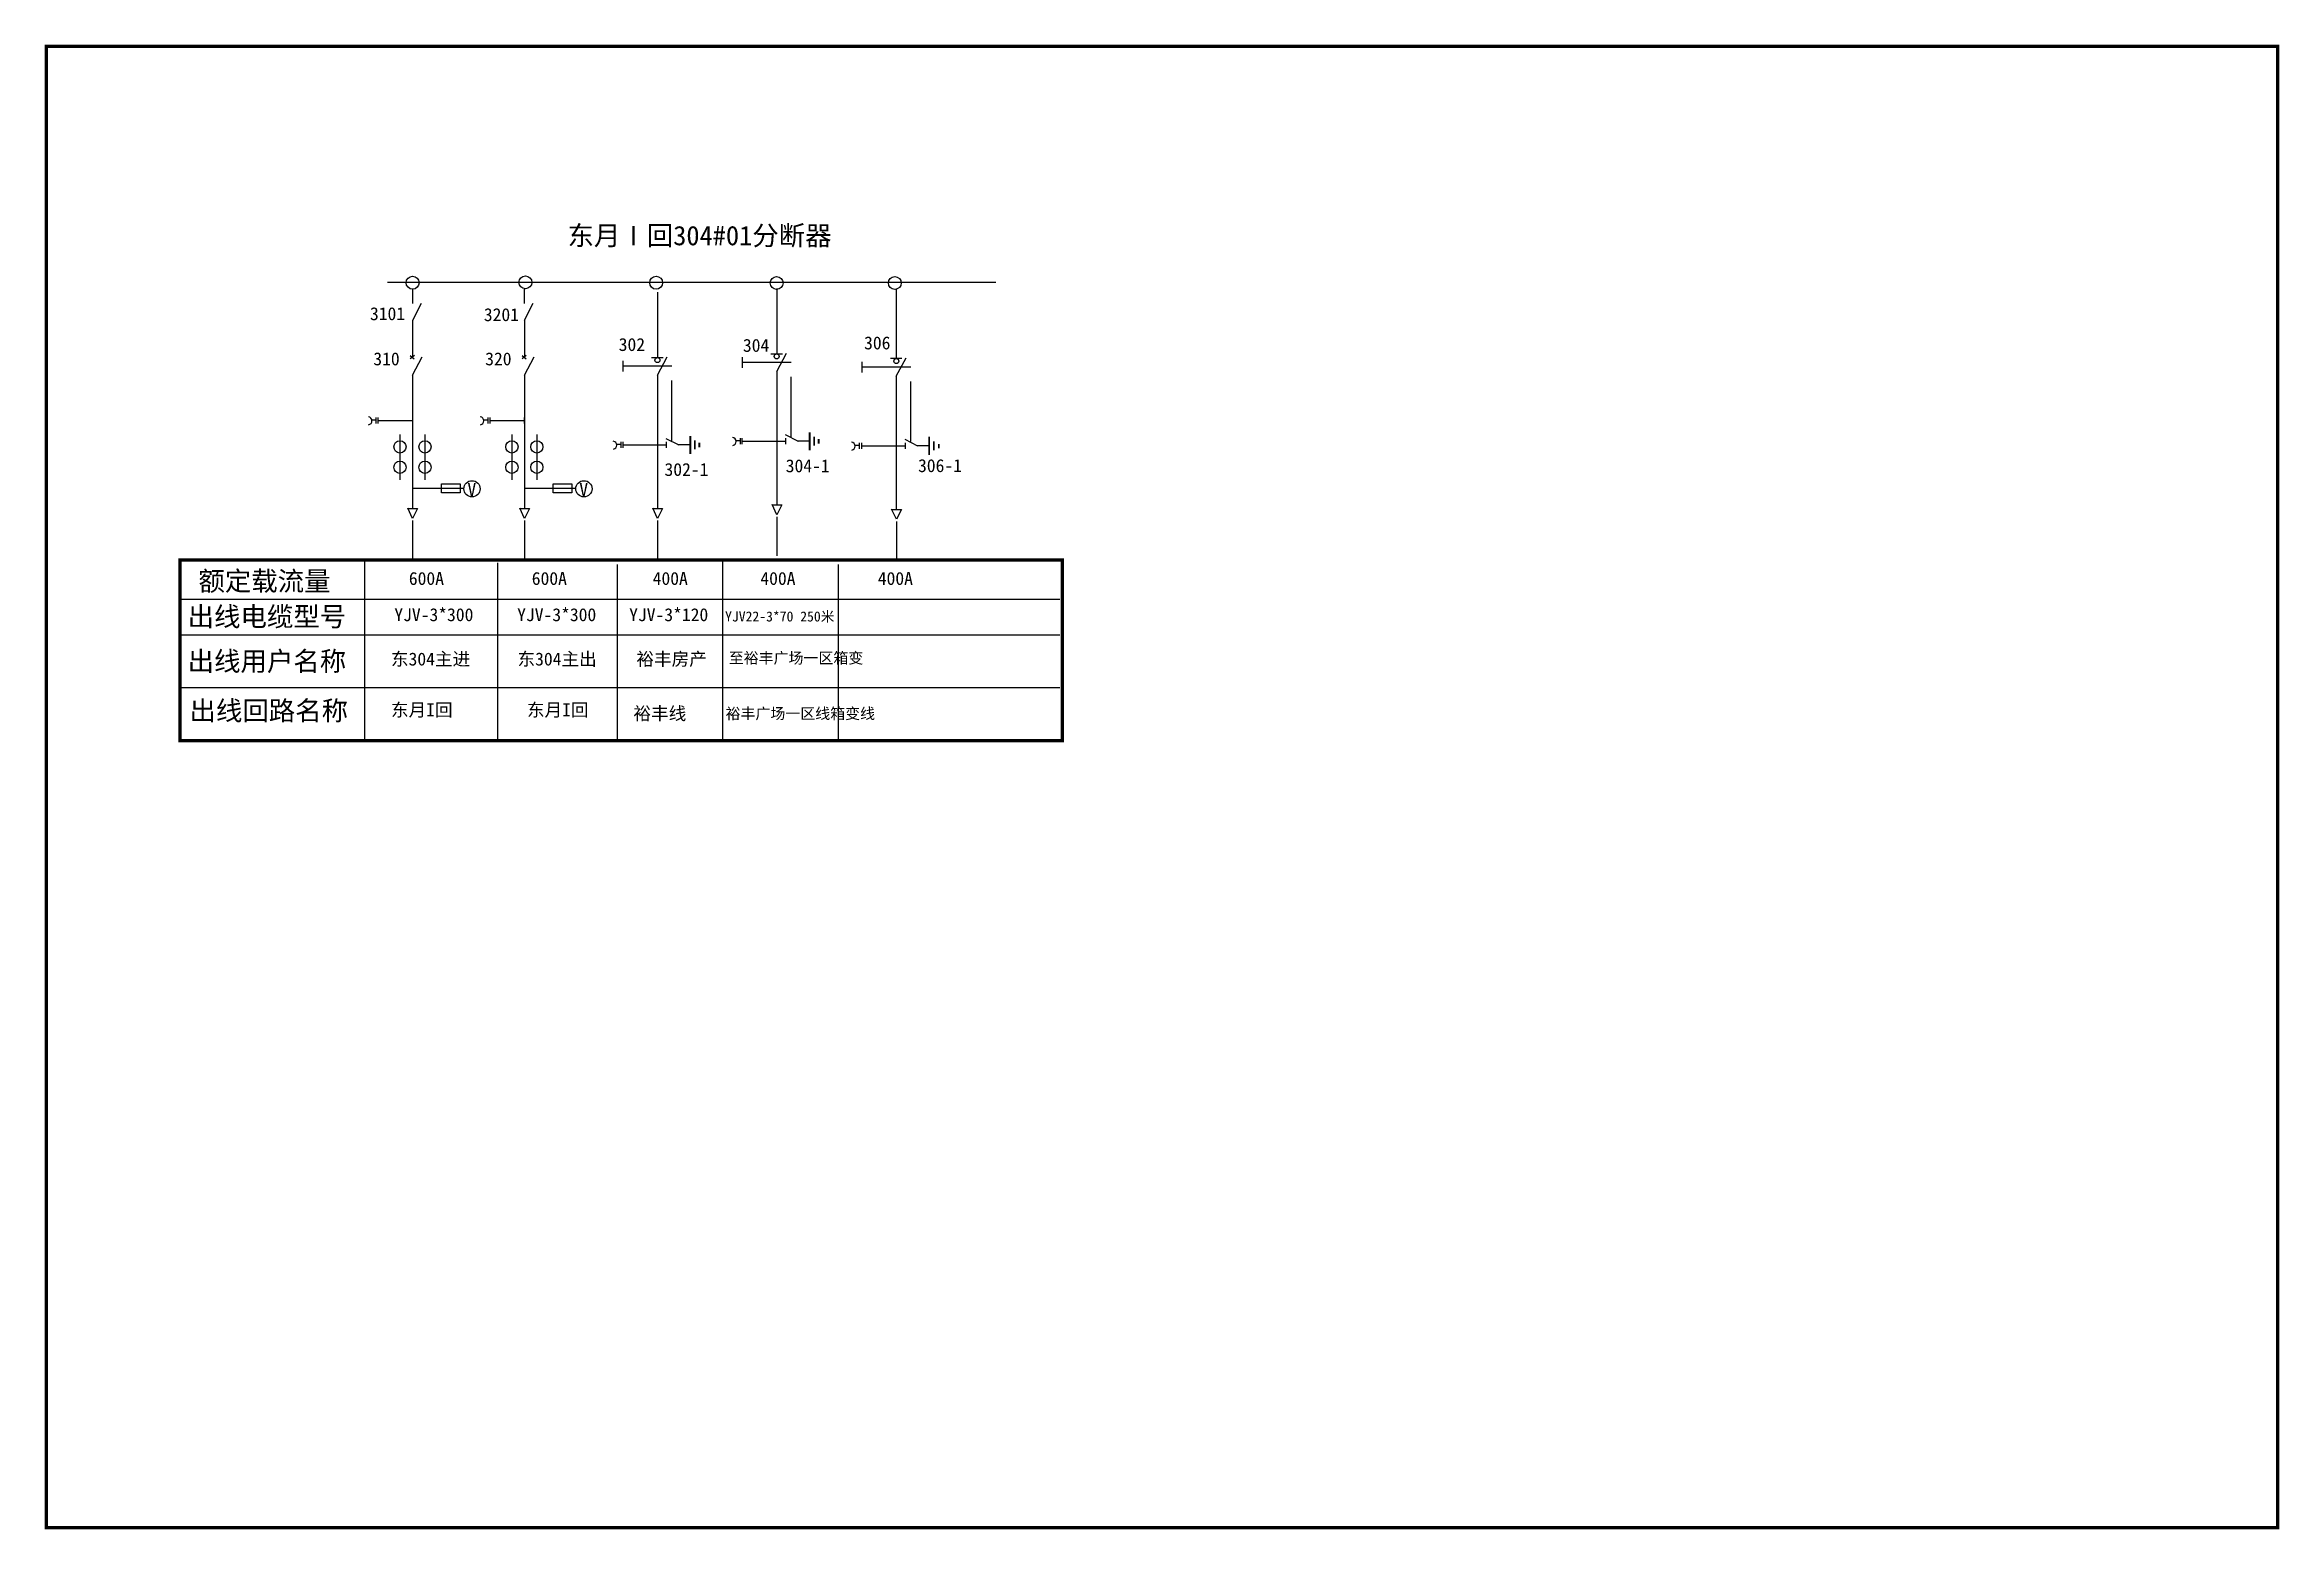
# Model space of a CAD drawing. Extents: x -2 to 344, y -245 to -15.
import ezdxf

# ---------------------------------------------------------------- set-up
doc = ezdxf.new("R2010")
doc.units = 0
doc.header["$LTSCALE"] = 0.774411
doc.linetypes.add('ACAD_ISO02W100', pattern=[15, 12, -3])
doc.linetypes.add('CENTER', pattern=[50.8, 31.75, -6.35, 6.35, -6.35])
doc.layers.get('0').update_dxf_attribs({"linetype": 'CONTINUOUS'})
doc.styles.add('HZ', font='SimSun.ttf')
doc.styles.get("Standard").update_dxf_attribs({"font": 'SimSun.ttf', "height": 2.5})

msp = doc.modelspace()

# ---------------------------------------------------------------- linework, layer by layer
for p, q in [((51.26, -51.8), (145.45, -51.8)), ((93.03, -53.36), (93.03, -63.4)), ((111.5, -52.78), (111.5, -62.83)), ((130.02, -52.93), (130.02, -63.55)), ((55.12, -57.66), (55.12, -63.4)), ((72.45, -57.66), (72.44, -63.4)), ((55.12, -66.21), (56.62, -63.37)), ((72.44, -66.21), (73.94, -63.37)), ((87.67, -63.98), (87.67, -65.65)), ((92.14, -63.44), (93.91, -63.44)), ((93.03, -66.21), (94.53, -63.36)), ((106.14, -63.41), (106.14, -65.08)), ((110.61, -62.87), (112.38, -62.87)), ((111.5, -65.64), (113, -62.79)), ((111.5, -65.56), (111.5, -86.15)), ((124.66, -64.13), (124.66, -65.8)), ((129.13, -63.58), (130.9, -63.58)), ((130.02, -66.35), (131.52, -63.51)), ((55.12, -66.13), (55.12, -86.73)), ((72.44, -66.13), (72.44, -86.73)), ((93.03, -66.13), (93.03, -86.72)), ((130.02, -66.27), (130.02, -86.87)), ((49.46, -73.16), (48.83, -73.16)), ((49.46, -72.74), (49.46, -73.65)), ((49.74, -72.74), (49.74, -73.65)), ((49.78, -73.21), (55.11, -73.21)), ((55.11, -72.74), (55.11, -73.67)), ((66.78, -73.16), (66.15, -73.16)), ((66.78, -72.74), (66.78, -73.65)), ((67.07, -72.74), (67.07, -73.65)), ((67.1, -73.21), (72.43, -73.21)), ((72.43, -72.74), (72.43, -73.67)), ((94.34, -75.97), (96.34, -76.97)), ((105.84, -75.94), (105.84, -76.85)), ((106.12, -75.94), (106.12, -76.85)), ((112.8, -75.4), (114.8, -76.4)), ((112.88, -75.94), (112.88, -76.86)), ((87.38, -76.93), (86.74, -76.93)), ((87.38, -76.51), (87.38, -77.42)), ((87.66, -76.51), (87.66, -77.42)), ((87.69, -76.97), (94.41, -76.97)), ((94.41, -76.51), (94.41, -77.43)), ((96.22, -76.94), (98.11, -76.94)), ((105.84, -76.36), (105.21, -76.36)), ((106.16, -76.4), (112.88, -76.4)), ((114.69, -76.36), (116.57, -76.36)), ((124.27, -77.09), (123.64, -77.09)), ((124.27, -76.67), (124.27, -77.58)), ((124.64, -76.65), (124.64, -77.57)), ((124.68, -77.12), (131.4, -77.12)), ((131.33, -76.12), (133.32, -77.12)), ((131.4, -76.66), (131.4, -77.58)), ((133.21, -77.08), (135.09, -77.08)), ((110.76, -86.24), (112.28, -86.24)), ((111.5, -87.79), (110.78, -86.21)), ((112.28, -86.24), (111.5, -87.79)), ((54.38, -86.82), (55.91, -86.82)), ((55.12, -88.36), (54.4, -86.79)), ((55.91, -86.82), (55.12, -88.36)), ((71.7, -86.82), (73.23, -86.82)), ((72.45, -88.36), (71.72, -86.79)), ((73.23, -86.82), (72.45, -88.36)), ((92.29, -86.81), (93.82, -86.81)), ((93.04, -88.36), (92.31, -86.79)), ((93.82, -86.81), (93.04, -88.36)), ((129.28, -86.96), (130.81, -86.96)), ((130.03, -88.5), (129.3, -86.93)), ((130.81, -86.96), (130.03, -88.5)), ((47.7, -94.8), (47.7, -122.76)), ((68.27, -95.25), (68.27, -122.53)), ((86.79, -95.48), (86.79, -122.53)), ((103.13, -94.8), (103.13, -122.76)), ((121.03, -95.48), (121.03, -122.53)), ((19.3, -100.84), (155.36, -100.84)), ((19.3, -106.35), (155.36, -106.35)), ((19.3, -114.54), (155.36, -114.54))]:
    msp.add_line(p, q)
at = {"linetype": 'Continuous'}
for p, q in [((55.15, -55.1), (55.15, -52.91)), ((55.15, -57.7), (56.49, -55.05)), ((72.44, -55.1), (72.44, -52.91)), ((72.44, -57.7), (73.79, -55.05)), ((55.42, -63.17), (54.78, -63.66)), ((54.78, -63.17), (55.38, -63.64)), ((72.1, -63.17), (72.7, -63.64)), ((72.74, -63.17), (72.1, -63.66)), ((53.18, -75.36), (53.18, -82.38)), ((57.05, -75.36), (57.05, -82.38)), ((70.51, -75.36), (70.51, -82.38)), ((74.37, -75.36), (74.37, -82.38)), ((55.11, -83.69), (63.1, -83.69)), ((72.44, -83.69), (80.42, -83.69))]:
    msp.add_line(p, q, dxfattribs=at)
at = {"linetype": 'ACAD_ISO02W100'}
for p, q in [((95.26, -64.82), (87.67, -64.82)), ((95.26, -76.33), (95.26, -64.82)), ((113.72, -64.25), (106.14, -64.25)), ((113.72, -75.75), (113.72, -64.25)), ((132.25, -64.96), (124.66, -64.96)), ((132.25, -76.47), (132.25, -64.96))]:
    msp.add_line(p, q, dxfattribs=at)
at = {"linetype": 'CENTER'}
for p, q in [((55.12, -88.69), (55.12, -94.72)), ((72.45, -88.69), (72.45, -94.72)), ((93.04, -88.69), (93.04, -94.71)), ((111.5, -88.12), (111.5, -94.14)), ((130.03, -88.83), (130.03, -94.86))]:
    msp.add_line(p, q, dxfattribs=at)
at = {"linetype": 'Continuous', "const_width": 0.5}
msp.add_lwpolyline([(-1.58, -15.31), (343.88, -15.31), (343.88, -244.54), (-1.58, -244.54)], close=True, dxfattribs=at)
at = {"linetype": 'Continuous'}
for points in [[(59.59, -82.99), (62.49, -82.99), (62.49, -84.4), (59.59, -84.4)], [(76.91, -82.99), (79.81, -82.99), (79.81, -84.4), (76.91, -84.4)]]:
    msp.add_lwpolyline(points, close=True, dxfattribs=at)
at = {"const_width": 0.5}
msp.add_lwpolyline([(19.11, -94.8), (155.72, -94.8), (155.72, -122.76), (19.11, -122.76)], close=True, dxfattribs=at)
for centre, radius in [((55.13, -51.89), 0.996), ((72.6, -51.83), 0.996), ((92.84, -51.89), 0.996), ((111.49, -51.93), 0.996), ((129.79, -51.93), 0.996), ((93.03, -63.86), 0.384), ((111.5, -63.29), 0.384), ((130.02, -64.01), 0.384)]:
    msp.add_circle(centre, radius)
at = {"linetype": 'Continuous'}
for centre, radius in [((53.18, -77.29), 0.949), ((53.18, -80.45), 0.949), ((57.05, -77.29), 0.949), ((57.05, -80.45), 0.949), ((70.51, -77.29), 0.949), ((70.51, -80.45), 0.949), ((74.37, -77.29), 0.949), ((74.37, -80.45), 0.949), ((64.33, -83.78), 1.26), ((81.65, -83.78), 1.26)]:
    msp.add_circle(centre, radius, dxfattribs=at)
for centre in [(48.23, -73.26), (65.55, -73.26), (104.6, -76.45), (86.14, -77.03), (123.03, -77.18)]:
    msp.add_arc(centre, 0.613, 278.5404, 83.6643)
for points in [[(97.99, -78.39), (98.27, -78.39), (97.99, -75.59), (98.27, -75.59)], [(116.46, -77.82), (116.74, -77.82), (116.46, -75.02), (116.74, -75.02)], [(117.44, -75.72), (117.16, -75.72), (117.44, -77.12), (117.16, -77.12)], [(117.86, -76.77), (118.14, -76.77), (117.86, -76.07), (118.14, -76.07)], [(134.98, -78.53), (135.26, -78.53), (134.98, -75.73), (135.26, -75.73)], [(98.97, -76.29), (98.69, -76.29), (98.97, -77.69), (98.69, -77.69)], [(99.39, -77.34), (99.67, -77.34), (99.39, -76.64), (99.67, -76.64)], [(135.96, -76.43), (135.68, -76.43), (135.96, -77.83), (135.68, -77.83)], [(136.47, -77.54), (136.75, -77.54), (136.47, -76.84), (136.75, -76.84)]]:
    msp.add_trace(points)

# ---------------------------------------------------------------- texts
for s, height, p in [('3101', 2, (48.53, -57.68)), ('3201', 2, (66.16, -57.83)), ('302', 2, (87.04, -62.45)), ('304', 2, (106.27, -62.58)), ('306', 2, (125.03, -62.2)), ('310', 2, (49.05, -64.67)), ('320', 2, (66.37, -64.67)), ('304-1', 2, (112.9, -81.22)), ('306-1', 2, (133.38, -81.19)), ('V', 2, (63.62, -84.87)), ('V', 2, (80.94, -84.87)), ('302-1', 2, (94.13, -81.79)), ('600A', 2, (54.55, -98.65)), ('600A', 2, (73.58, -98.65)), ('400A', 2, (92.3, -98.65)), ('400A', 2, (108.97, -98.65)), ('400A', 2, (127.15, -98.65)), ('YJV-3*300', 2, (52.3, -104.26)), ('YJV-3*300', 2, (71.32, -104.26)), ('YJV-3*120', 2, (88.66, -104.26)), ('YJV22-3*70 250米', 1.5549, (103.51, -104.31)), ('东304主进', 2, (51.78, -111.12)), ('东304主出', 2, (71.37, -111.12)), ('裕丰房产', 2, (89.78, -111.12)), ('至裕丰广场一区箱变', 1.696, (104.08, -110.81)), ('东月I回', 2, (51.78, -118.99)), ('东月I回', 2, (72.83, -118.99)), ('裕丰线', 2, (89.32, -119.54)), ('裕丰广场一区线箱变线', 1.696, (103.59, -119.4))]:
    msp.add_text(s, height=height).set_placement(p)
at = {"style": 'HZ'}
for s, p in [('额定载流量', (21.97, -99.55)), ('出线电缆型号', (20.3, -105.05)), ('出线用户名称', (20.3, -111.95)), ('出线回路名称', (20.59, -119.61))]:
    msp.add_text(s, height=3, dxfattribs=at).set_placement(p)
at = {"insert": (79.11, -43.09), "char_height": 3, "width": 76.291, "attachment_point": 1, "style": 'HZ'}
msp.add_mtext('东月Ⅰ回304#01分断器', dxfattribs=at)

doc.saveas('drawing.dxf')
